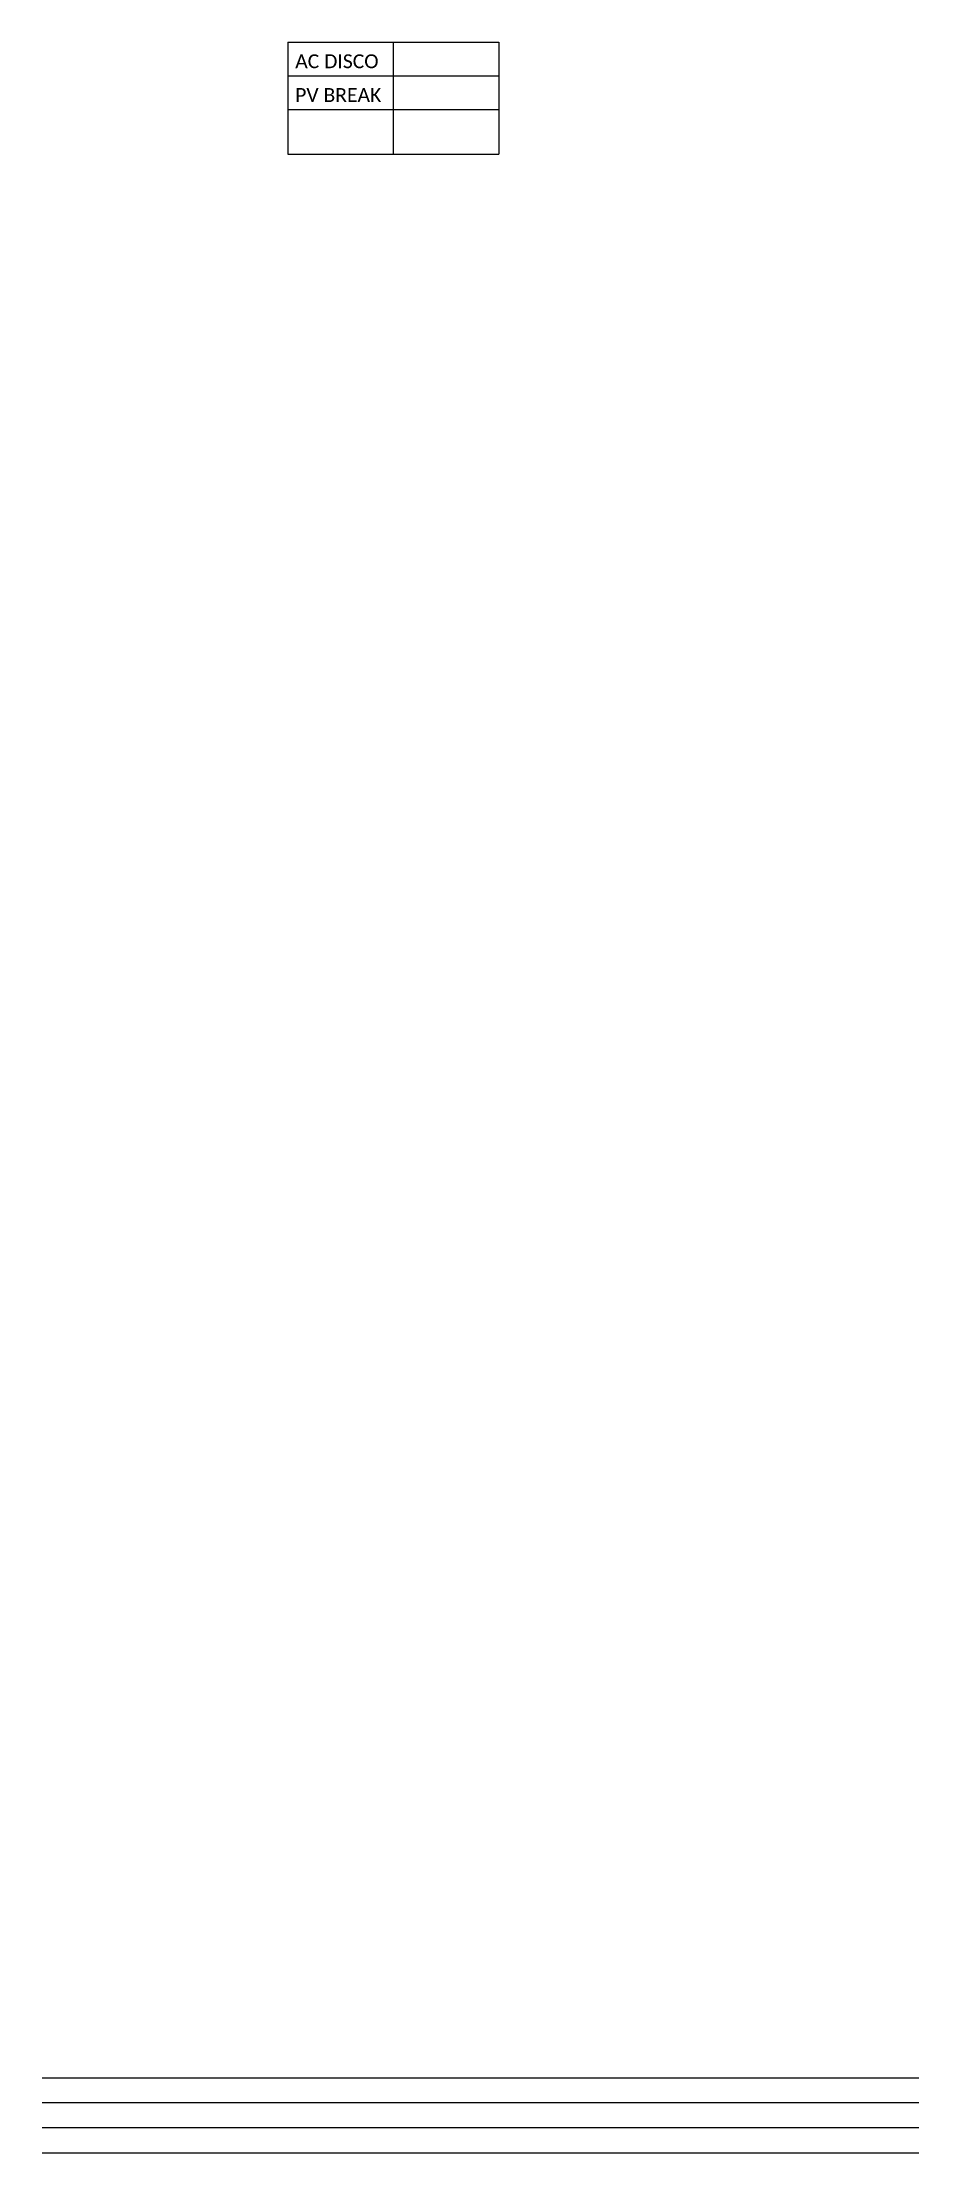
# Model space of a CAD drawing. Header units: inches. Extents: x 283.3 to 318.5, y 14.4 to 99.1.
import ezdxf

# ---------------------------------------------------------------- set-up
doc = ezdxf.new("R2010")
doc.units = ezdxf.units.IN
doc.header["$MEASUREMENT"] = 0
for name, color, linetype in [('Ground', 3, 'Continuous'), ('Negative', 7, 'Continuous'), ('Positive', 1, 'Continuous')]:
    doc.layers.add(name, color=color, linetype=linetype)
doc.styles.get("Standard").update_dxf_attribs({"font": 'arial.ttf'})

# ---------------------------------------------------------------- blocks, each defined once
blk = doc.blocks.new('*T23')
at = {"color": 0, "linetype": 'ByBlock', "lineweight": -2, "transparency": 16777216}
for p, q in [((0, 0), (8.467, 0)), ((0, 0), (0, -4.497)), ((0, 0), (8.467, 0)), ((0, 0), (0, -4.497)), ((4.233, 0), (4.233, -4.497)), ((4.233, 0), (4.233, -4.497)), ((8.467, 0), (8.467, -4.497)), ((8.467, 0), (8.467, -4.497)), ((0, -1.348), (8.467, -1.348)), ((0, -1.348), (8.467, -1.348)), ((0, -2.697), (8.467, -2.697)), ((0, -2.697), (8.467, -2.697)), ((0, -4.497), (8.467, -4.497)), ((0, -4.497), (8.467, -4.497))]:
    blk.add_line(p, q, dxfattribs=at)
at = {"color": 0, "transparency": 16777216, "char_height": 0.55556, "width": 3.63333}
for s, insert, attachment_point in [('{\\fCalibri|b0|i0|c0;AC DISCO', (0.3, -1.048), 7), ('{\\fCalibri|b0|i0|c0;AC DISCO', (0.3, -1.048), 7), ('{\\fCalibri|b0|i0|c0;', (8.167, -1.048), 9), ('{\\fCalibri|b0|i0|c0;', (8.167, -1.048), 9), ('{\\fCalibri|b0|i0|c0;PV BREAK', (0.3, -2.397), 7), ('{\\fCalibri|b0|i0|c0;PV BREAK', (0.3, -2.397), 7), ('{\\fCalibri|b0|i0|c0;', (4.533, -2.397), 7), ('{\\fCalibri|b0|i0|c0;', (4.533, -2.397), 7)]:
    blk.add_mtext(s, dxfattribs=dict(at, insert=insert, attachment_point=attachment_point))

msp = doc.modelspace()

# ---------------------------------------------------------------- linework, layer by layer
msp.add_line((318.495, 15.406), (283.342, 15.406))
at = {"layer": 'Ground'}
msp.add_lwpolyline([(283.342, 14.406), (318.495, 14.406)], dxfattribs=at)
at = {"layer": 'Negative'}
msp.add_line((318.495, 17.406), (283.342, 17.406), dxfattribs=at)
at = {"layer": 'Positive', "color": 7}
msp.add_line((318.495, 16.406), (283.342, 16.406), dxfattribs=at)

# ---------------------------------------------------------------- block references
msp.add_blockref('*T23', (293.188, 99.125))

doc.saveas('drawing.dxf')
